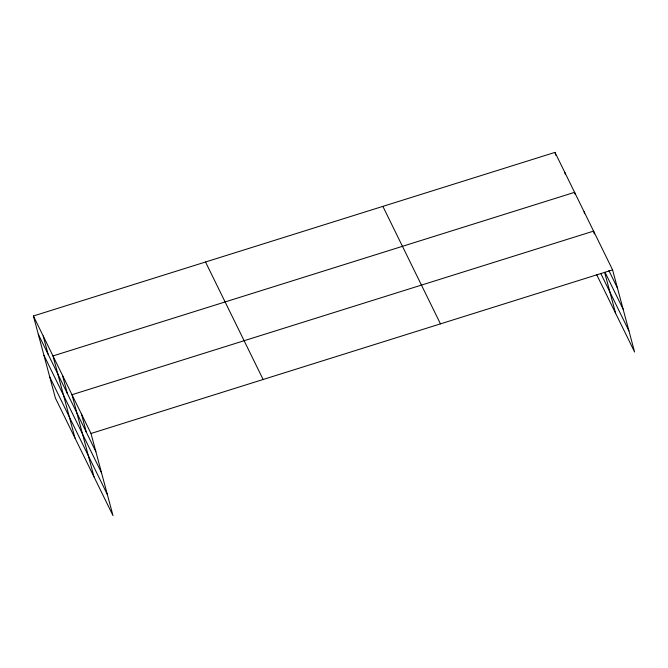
<?xml version="1.0" encoding="UTF-8"?>
<svg xmlns="http://www.w3.org/2000/svg" width="668" height="668" viewBox="0 0 668 668"><rect width="100%" height="100%" fill="white"/><g stroke="black" fill="none" stroke-linecap="round" stroke-linejoin="round"><path stroke-width="1" d="M33.4 315.989L90.998 433.482L113.001 515.612L55.411 398.12L33.4 315.989L554.999 152.387L612.589 269.88L634.6 352.011L596.582 274.464M90.998 433.482L612.589 269.88M608.882 270.573L617.482 288.117M605.024 272.277L623.127 309.2M600.891 273.688L628.947 330.927M382.873 206.37L440.462 323.871M205.527 261.998L263.125 379.499M38.285 334.217L95.883 451.718M43.938 355.309L101.528 472.802M49.758 377.028L107.356 494.529M594.361 233.984L593.585 231.111L71.985 394.713L93.996 476.843M604.649 272.402L615.595 313.242M584.082 211.723L584.6 213.643M575.098 194.254L574.58 192.334L52.981 355.935L74.991 438.066M564.786 172.361L565.303 174.281M554.999 152.387L555.768 155.26M81.496 414.102L86.381 432.33M62.483 375.324L67.368 393.552M43.195 335.962L48.079 354.19"/></g></svg>
